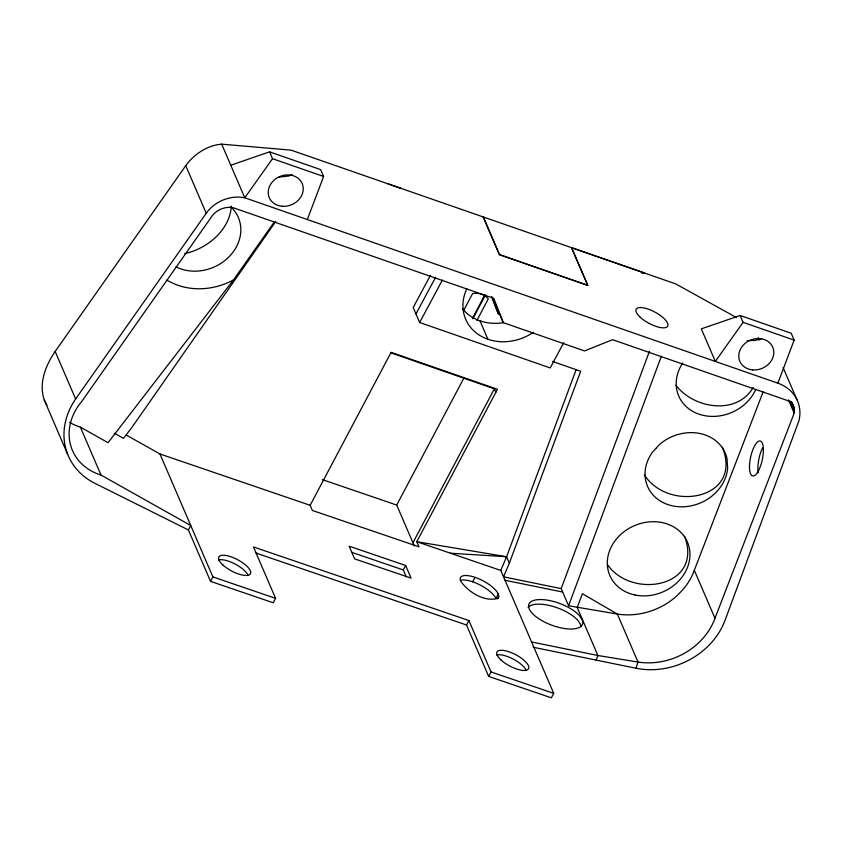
<?xml version="1.0" encoding="UTF-8"?>
<svg xmlns="http://www.w3.org/2000/svg" width="842" height="842" viewBox="0 0 842 842"><rect width="100%" height="100%" fill="white"/><g stroke="black" fill="none" stroke-linecap="round" stroke-linejoin="round"><path stroke-width="1.26" d="M531.597 641.962L597.894 655.508L638.004 662.044A63.939 54.572 -23.3 0 0 714.974 618.249L793.69 414.475L794.343 408.707L791.796 402.371M533.091 647.224L635.942 668.232L638.004 662.044L617.354 614.06L582.38 593.705L577.233 607.514L597.894 655.508L596.178 660.107M256.073 553.078L466.521 625.006L488.665 676.41L551.373 697.839L553.741 693.366L500.801 570.455L506.579 556.751L576.096 369.754M763.115 391.94L694.313 570.276A63.939 54.572 -23.3 0 1 682.588 590L677.031 595.683A63.939 54.572 -23.3 0 1 617.354 614.06L568.582 605.756L561.204 588.621L503.548 576.833L509.336 563.151L580.685 371.259L552.626 361.481M561.204 588.621L649.435 351.356M568.582 605.756L661.391 356.198M307.319 219.552L323.612 176.473L320.655 169.621L269.587 151.855L230.761 165.232L221.699 144.161C207.248 145.319 194.165 154.149 185.745 165.663L55.162 351.451C45.7 365.333 38.448 383.299 44.279 400.034L67.665 454.333M635.942 668.232A71.623 61.129 -23.3 0 0 724.836 620.87L799.016 420.516A41.069 35.048 -23.3 0 0 777.871 383.184L794.153 340.115L791.206 333.253L740.139 315.487L701.312 328.875L715.332 361.428L743.086 322.349L740.139 315.487M498.79 596.483L497.98 598.325C484.308 602.325 468.52 592.179 460.669 581.191A21.482 7.673 27.9 0 1 475.046 577.338A21.482 7.673 27.9 0 1 498.285 594.042L498.79 596.483L497.611 598.725M553.741 693.366L491.023 671.948L468.889 620.543L253.463 546.942L275.597 598.346L273.25 602.788L210.542 581.359L188.398 529.944L190.745 525.513L101.019 475.067L80.358 427.105A55.982 47.783 -23.3 0 1 69.665 422.421M210.542 581.359L212.889 576.917L159.938 453.975L126.321 435.072M310.161 505.305L391.12 352.335L497.433 389.299L416.779 541.701L419.021 546.847L312.393 510.462L310.161 505.305L159.938 453.975M463.595 310.582L472.625 293.521A17.903 15.272 -23.3 0 1 488.297 298.878L476.867 320.486M472.488 318.265L482.719 298.931A17.903 15.282 -23.3 0 0 484.213 294.932M472.846 318.75L485.487 294.879M414.327 545.963L396.708 505.053L464.068 377.753M412.938 542.743L494.38 388.815L390.541 352.714M406.244 576.844L403.286 569.939L405.644 565.487L349.198 546.205L354.619 558.867L411.075 578.128L405.644 565.487M472.678 581.811L475.046 577.338M466.521 625.006L468.889 620.543M498.285 594.042L495.927 598.515A21.482 7.673 27.9 0 0 480.214 585.053A21.482 7.673 27.9 0 0 460.679 580.275M488.665 676.41L491.023 671.948M430.409 275.397L413.19 307.53L419.642 322.507L550.205 367.933L563.74 342.694M415.959 313.94L435.64 277.228M419.642 322.507L442.408 280.06M753.201 387.446C736.803 415.664 693.713 408.644 675.979 385.31M275.766 221.457L131.605 427.831L123.49 438.356L114.365 433.23M188.398 529.944L94.851 483.297A71.623 61.129 -23.3 0 1 75.633 398.992L206.237 213.247A34.133 29.133 -23.3 0 1 244.78 197.796L272.534 158.706L269.587 151.855M80.358 427.105L108.071 442.682L233.508 279.912L274.039 222.299M292.216 174.789L288.606 176.031L279.239 177.094M761.568 338.842L754.727 340.463L747.222 340.61M184.745 253.579C207.143 248.853 229.792 230.108 231.34 206.185M641.962 273.282L644.562 272.987L571.539 247.674L587.769 285.364L499.443 254.652L483.203 216.952M450.354 553.205L506.579 556.751L509.336 563.151M221.699 144.161L291.1 150.139L675.789 283.922L736.497 317.581M506.579 556.751L416.779 541.701L500.801 570.455M505.032 580.275L562.677 592.052M351.745 552.352L403.286 569.939M388.099 183.924L400.634 188.219M322.328 479.624L396.708 505.053M212.889 576.917L275.597 598.346M272.534 158.706L323.612 176.473M743.086 322.349L794.153 340.115M777.871 383.184L244.78 197.796L230.761 165.232M491.591 296.616L498.285 313.771L500.695 314.613M492.738 298.205L503.253 322.654L584.527 350.925L612.576 339.684L787.091 400.403L789.785 401.729L792.827 404.77M166.663 280.154L171.358 282.502A63.413 54.13 -23.3 0 0 233.508 279.912M644.319 474.73C668.011 512.62 743.36 499.695 722.373 447.239M607.598 564.803C632.205 599.83 703.575 586.969 684.588 536.365M44.279 400.034L46.963 405.328M783.102 367.565L796.964 399.718M758.253 337.695L759.274 340.042M571.539 247.674L587.821 285.406L499.432 254.621L483.297 216.973M791.975 402.402L794.027 407.317M791.248 401.508L794.343 408.707M790.859 401.739L794.469 410.138M789.754 400.792L794.406 411.58M788.459 399.845L794.143 413.033M694.313 570.276L714.974 618.249M479.972 320.823L487.907 339.252M185.745 165.663L206.237 213.247M55.162 351.451L75.633 398.992M494.38 388.815L495.843 392.246M503.253 322.654L493.78 298.352L233.266 207.732C225.277 206.143 216.573 209.669 211.879 216.31L81.663 401.581A55.982 47.783 -23.3 0 0 101.019 475.067M492.107 297.1L498.285 313.771M528.05 607.366A28.649 11.567 20.4 0 1 551.552 606.019A28.649 11.567 20.4 0 1 578.022 620.586L580.454 624.322A28.649 11.567 20.4 0 1 581.075 626.616M533.365 332.316A46.542 39.711 -23.3 0 1 478.982 334.895A46.542 39.711 -23.3 0 1 466.794 288.827M503.042 322.749A46.531 39.721 -23.3 0 1 462.405 308.614M755.484 390.035A42.258 36.059 -23.3 0 1 698.071 413.843A42.258 36.059 -23.3 0 1 682.767 362.955M230.992 206.964A42.258 36.069 -23.3 0 1 230.14 255.642A42.258 36.069 -23.3 0 1 175.978 266.819M758.221 472.772A17.903 5.894 -78.5 0 1 762.599 447.912M496.727 655.002A17.903 6.399 27.9 0 1 513.02 658.981A17.903 6.399 27.9 0 1 526.103 670.211M218.604 559.951A17.903 6.399 27.9 0 1 234.897 563.929A17.903 6.399 27.9 0 1 247.98 575.149M763.41 449.502L763.231 453.712A17.903 5.978 -77.8 0 1 753.169 476.025L751.696 475.488A17.903 5.978 -77.8 0 1 752.759 449.912A17.903 5.978 -77.8 0 1 763.115 445.913L763.41 449.502M656.434 447.849L652.118 452.649A42.258 36.059 -23.3 0 0 672.937 505.958A42.258 36.059 -23.3 0 0 727.646 468.047L726.993 458.511A42.258 36.059 -23.3 0 0 659.275 444.702L656.434 447.849M582.169 619.712L579.738 615.986A28.649 11.567 20.4 0 0 549.763 600.588A28.649 11.567 20.4 0 0 528.534 605.524L529.165 608.892A28.649 11.567 20.4 0 0 561.572 628.006A28.649 11.567 20.4 0 0 582.169 619.712M501.053 660.023A17.903 6.399 27.9 0 0 528.208 669.306A17.903 6.399 27.9 0 0 509.105 651.813A17.903 6.399 27.9 0 0 501.053 660.023M222.919 565.003A17.903 6.399 27.9 0 0 250.074 574.286A17.903 6.399 27.9 0 0 230.961 556.794A17.903 6.399 27.9 0 0 222.919 565.003M640.236 317.266A17.903 6.347 28.2 0 0 667.306 326.696A17.903 6.347 28.2 0 0 648.235 309.14A17.903 6.347 28.2 0 0 640.236 317.266M635.163 595.031A42.258 36.069 -23.3 0 0 689.219 547.595A42.258 36.069 -23.3 0 0 621.512 533.775A42.258 36.069 -23.3 0 0 635.163 595.031M282.144 206.258A17.903 15.282 -23.3 0 0 302.383 184.019A17.903 15.282 -23.3 0 0 272.682 181.525A17.903 15.282 -23.3 0 0 282.144 206.258M752.695 369.891A17.903 15.282 -23.3 0 0 772.935 347.651A17.903 15.282 -23.3 0 0 743.233 345.167A17.903 15.282 -23.3 0 0 752.695 369.891"/></g></svg>
